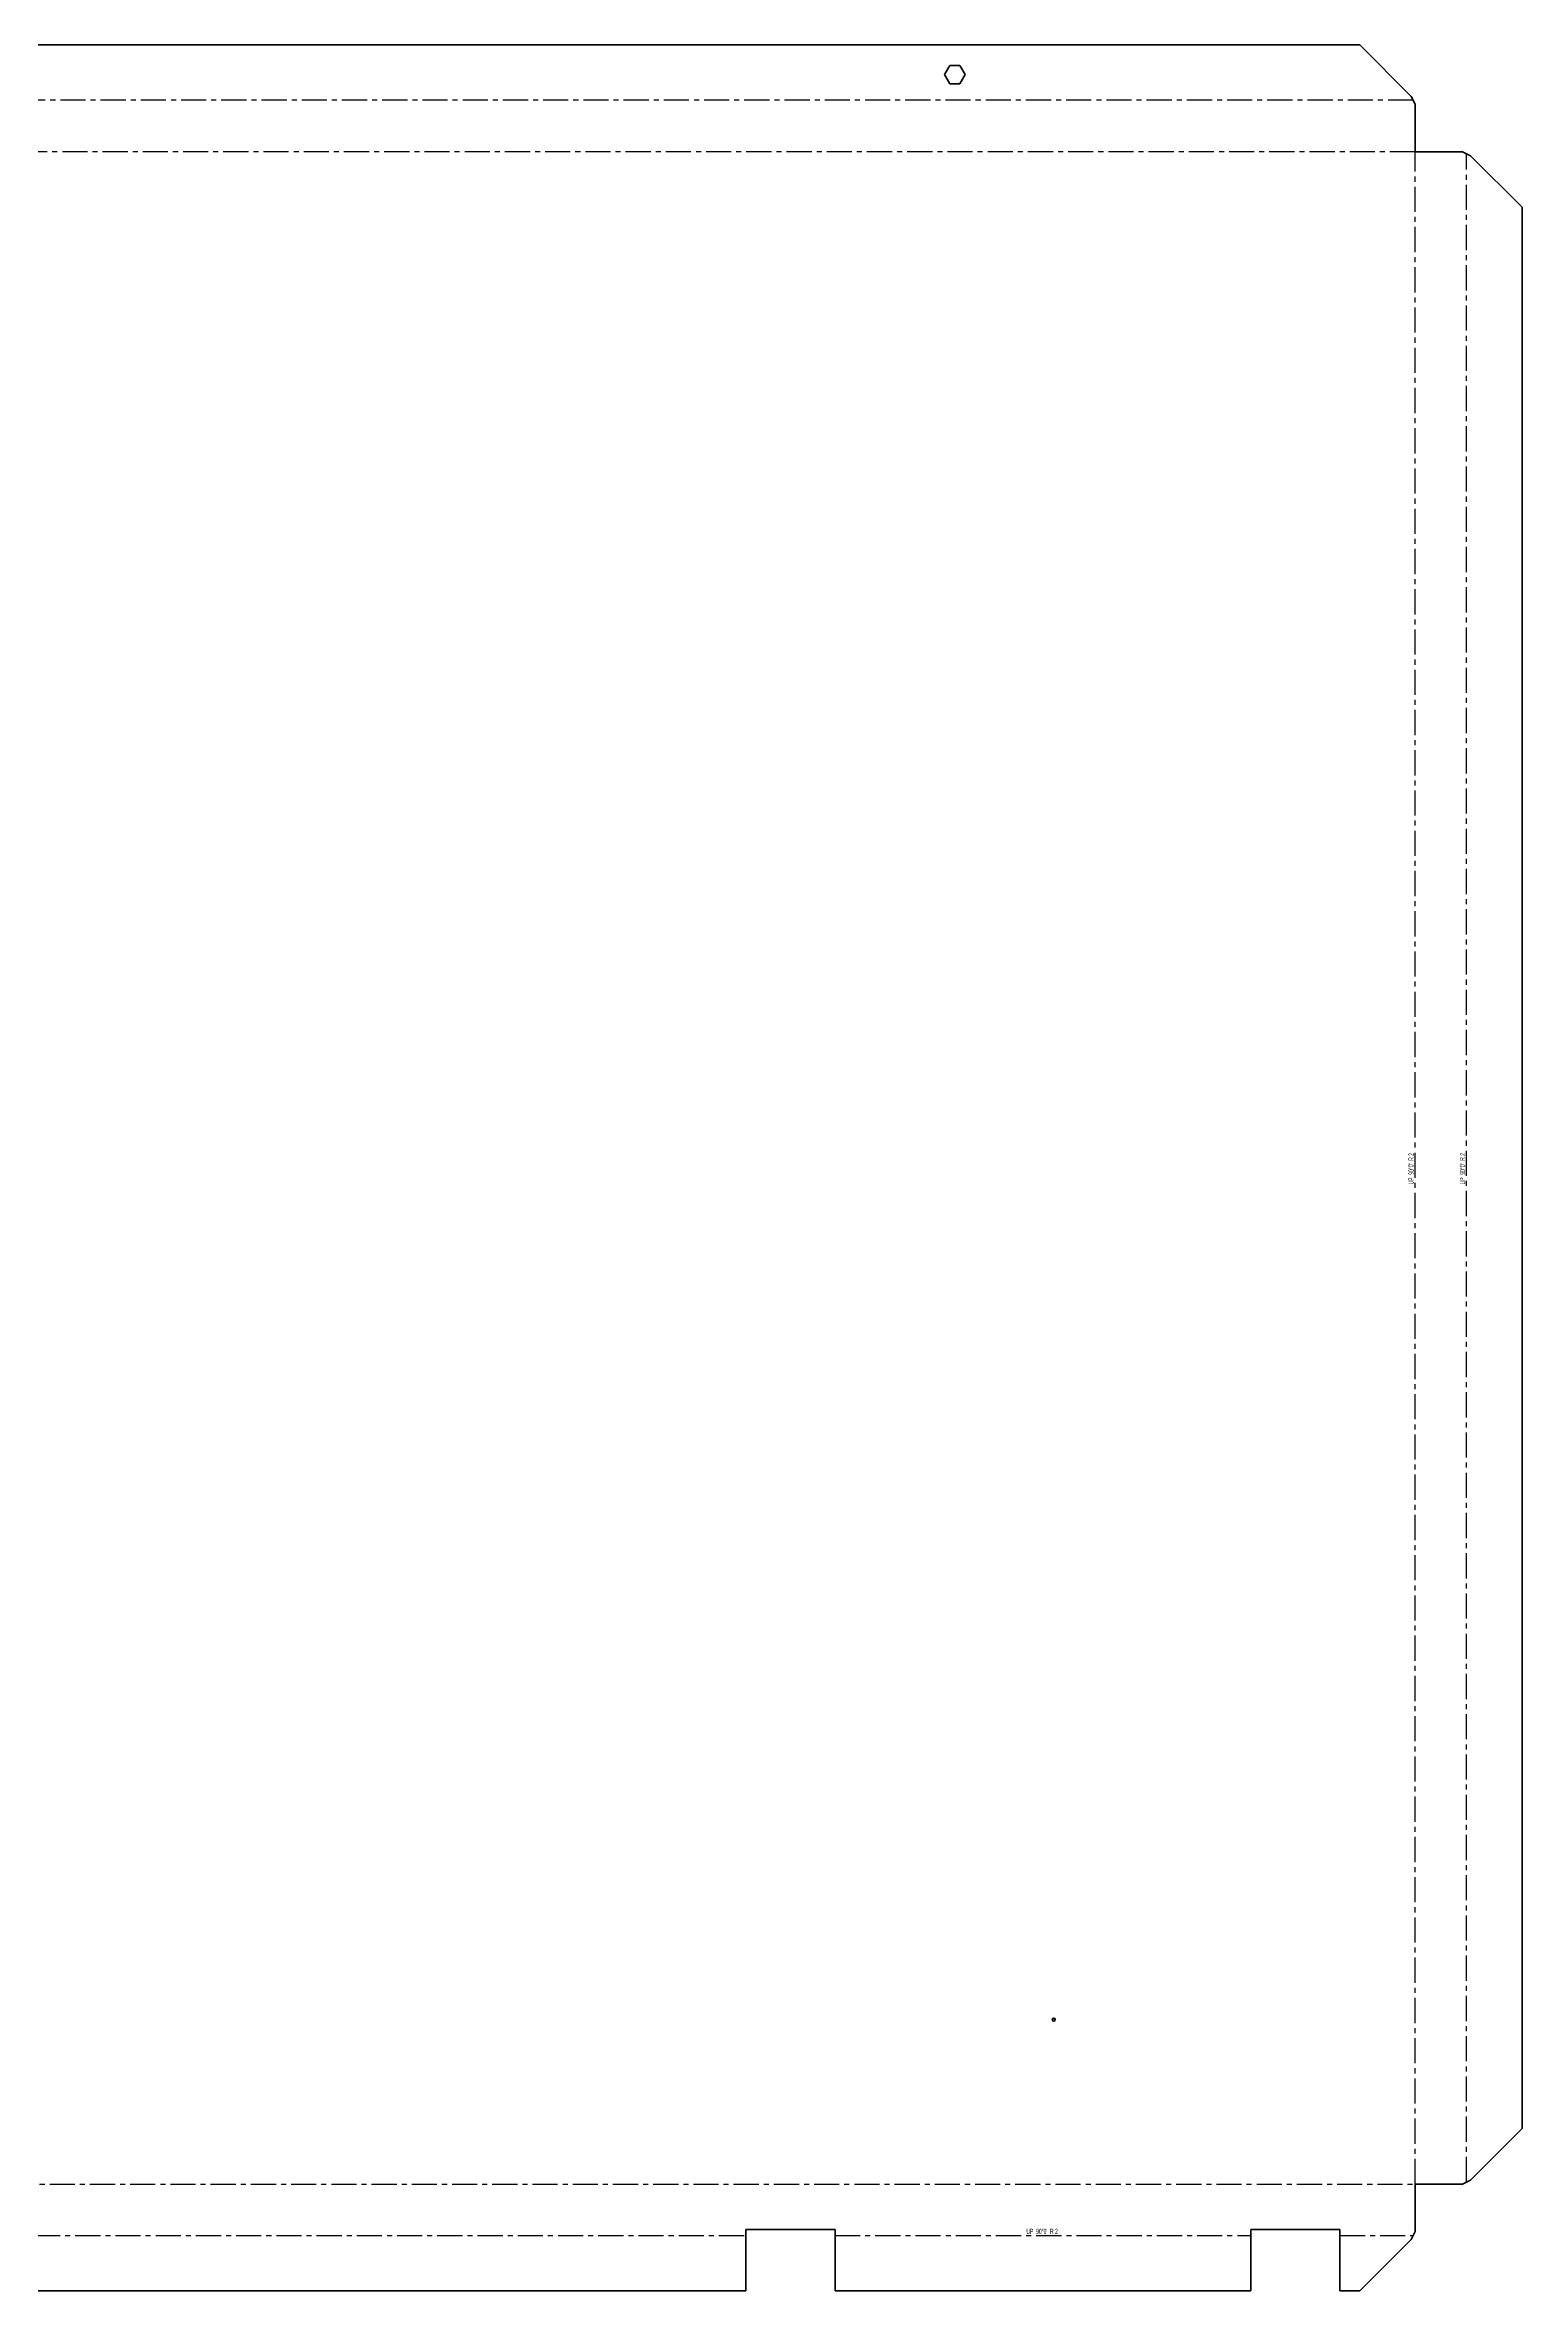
# Model space of a CAD drawing. Header units: millimetres. Extents: x -1056 to 717, y -470 to 664.
# Drawn here: x -29 to 717, y -470 to 664 of the extents above; entities that cross this region are included whole.
import ezdxf

# ---------------------------------------------------------------- set-up
doc = ezdxf.new("R2010")
doc.units = ezdxf.units.MM
doc.linetypes.add('CENTERX2', pattern=[20.32, 12.7, -2.54, 2.54, -2.54])
doc.styles.add('SLDTEXTSTYLE2', font='TXT', dxfattribs={"width": 0.5675})

# ---------------------------------------------------------------- blocks, each defined once
blk = doc.blocks.new('SW_DOWELSYMBOL_2')
at = {"linetype": 'Continuous', "lineweight": 18}
h = blk.add_hatch(color=0, dxfattribs=at)
edge = h.paths.add_edge_path(flags=0)
edge.add_arc((0, 0), 0.75, 180, 270)
edge.add_line((0, -0.8), (0, 0))
edge.add_line((0, 0), (-0.8, 0))
h = blk.add_hatch(color=0, dxfattribs=at)
edge = h.paths.add_edge_path(flags=0)
edge.add_arc((0, 0), 0.75, 0, 90)
edge.add_line((0, 0.8), (0, 0))
edge.add_line((0, 0), (0.8, 0))
at = {"color": 0, "linetype": 'Continuous', "lineweight": 18}
blk.add_circle((0, 0), 0.75, dxfattribs=at)

msp = doc.modelspace()

# ---------------------------------------------------------------- linework, layer by layer
at = {"color": 7, "linetype": 'Continuous', "lineweight": 35}
for p, q in [((-973.9, 663.6), (635.1, 663.6)), ((661.1, 637.6), (635.1, 663.6)), ((428, 653.1), (425.4, 648.6)), ((425.4, 648.6), (428, 644)), ((433.2, 653.1), (428, 653.1)), ((435.9, 648.6), (433.2, 653.1)), ((433.2, 644), (435.9, 648.6)), ((428, 644), (433.2, 644)), ((661.1, 637.6), (663.1, 633.6)), ((663.1, 609.6), (663.1, 633.6)), ((663.1, 609.6), (687.1, 609.6)), ((687.1, 609.6), (691.1, 607.6)), ((717.1, 581.6), (691.1, 607.6)), ((717.1, 581.6), (717.1, -388.4)), ((691.1, -414.4), (717.1, -388.4)), ((663.1, -416.4), (687.1, -416.4)), ((663.1, -416.4), (663.1, -440.4)), ((691.1, -414.4), (687.1, -416.4)), ((370.1, -439.4), (325.1, -439.4)), ((325.1, -439.4), (325.1, -470.4)), ((370.1, -470.4), (370.1, -439.4)), ((625.1, -439.4), (580.1, -439.4)), ((580.1, -439.4), (580.1, -470.4)), ((625.1, -470.4), (625.1, -439.4)), ((663.1, -440.4), (661.1, -444.4)), ((635.1, -470.4), (661.1, -444.4)), ((325.1, -470.4), (-663.9, -470.4)), ((580.1, -470.4), (370.1, -470.4)), ((635.1, -470.4), (625.1, -470.4))]:
    msp.add_line(p, q, dxfattribs=at)
at = {"color": 7, "linetype": 'CENTERX2'}
for p, q in [((662.1, 635.6), (-1000.9, 635.6)), ((663.1, 609.6), (-1001.9, 609.6)), ((663.1, -416.4), (663.1, 609.6)), ((689.1, -415.4), (689.1, 608.6)), ((-1001.9, -416.4), (663.1, -416.4)), ((-663.9, -442.4), (325.1, -442.4)), ((370.1, -442.4), (580.1, -442.4)), ((625.1, -442.4), (662.1, -442.4))]:
    msp.add_line(p, q, dxfattribs=at)
at = {"color": 7, "linetype": 'Continuous', "lineweight": 35}
msp.add_circle((480.6, -333.4), 0.75, dxfattribs=at)

# ---------------------------------------------------------------- block references
at = {"color": 7, "linetype": 'Continuous', "lineweight": 18}
msp.add_blockref('SW_DOWELSYMBOL_2', (480.6, -333.4), dxfattribs=at)

# ---------------------------------------------------------------- texts
at = {"color": 7, "linetype": 'Continuous', "lineweight": 0, "char_height": 2.646, "attachment_point": 2, "rotation": 90, "style": 'SLDTEXTSTYLE2'}
for insert in [(659.7, 96.2), (685.7, 96.2)]:
    msp.add_mtext("UP  90°0'  R 2", dxfattribs=dict(at, insert=insert))
at = {"color": 7, "linetype": 'Continuous', "lineweight": 0, "insert": (474.7, -439), "char_height": 2.646, "attachment_point": 2, "style": 'SLDTEXTSTYLE2'}
msp.add_mtext("UP  90°0'  R 2", dxfattribs=at)

doc.saveas('drawing.dxf')
